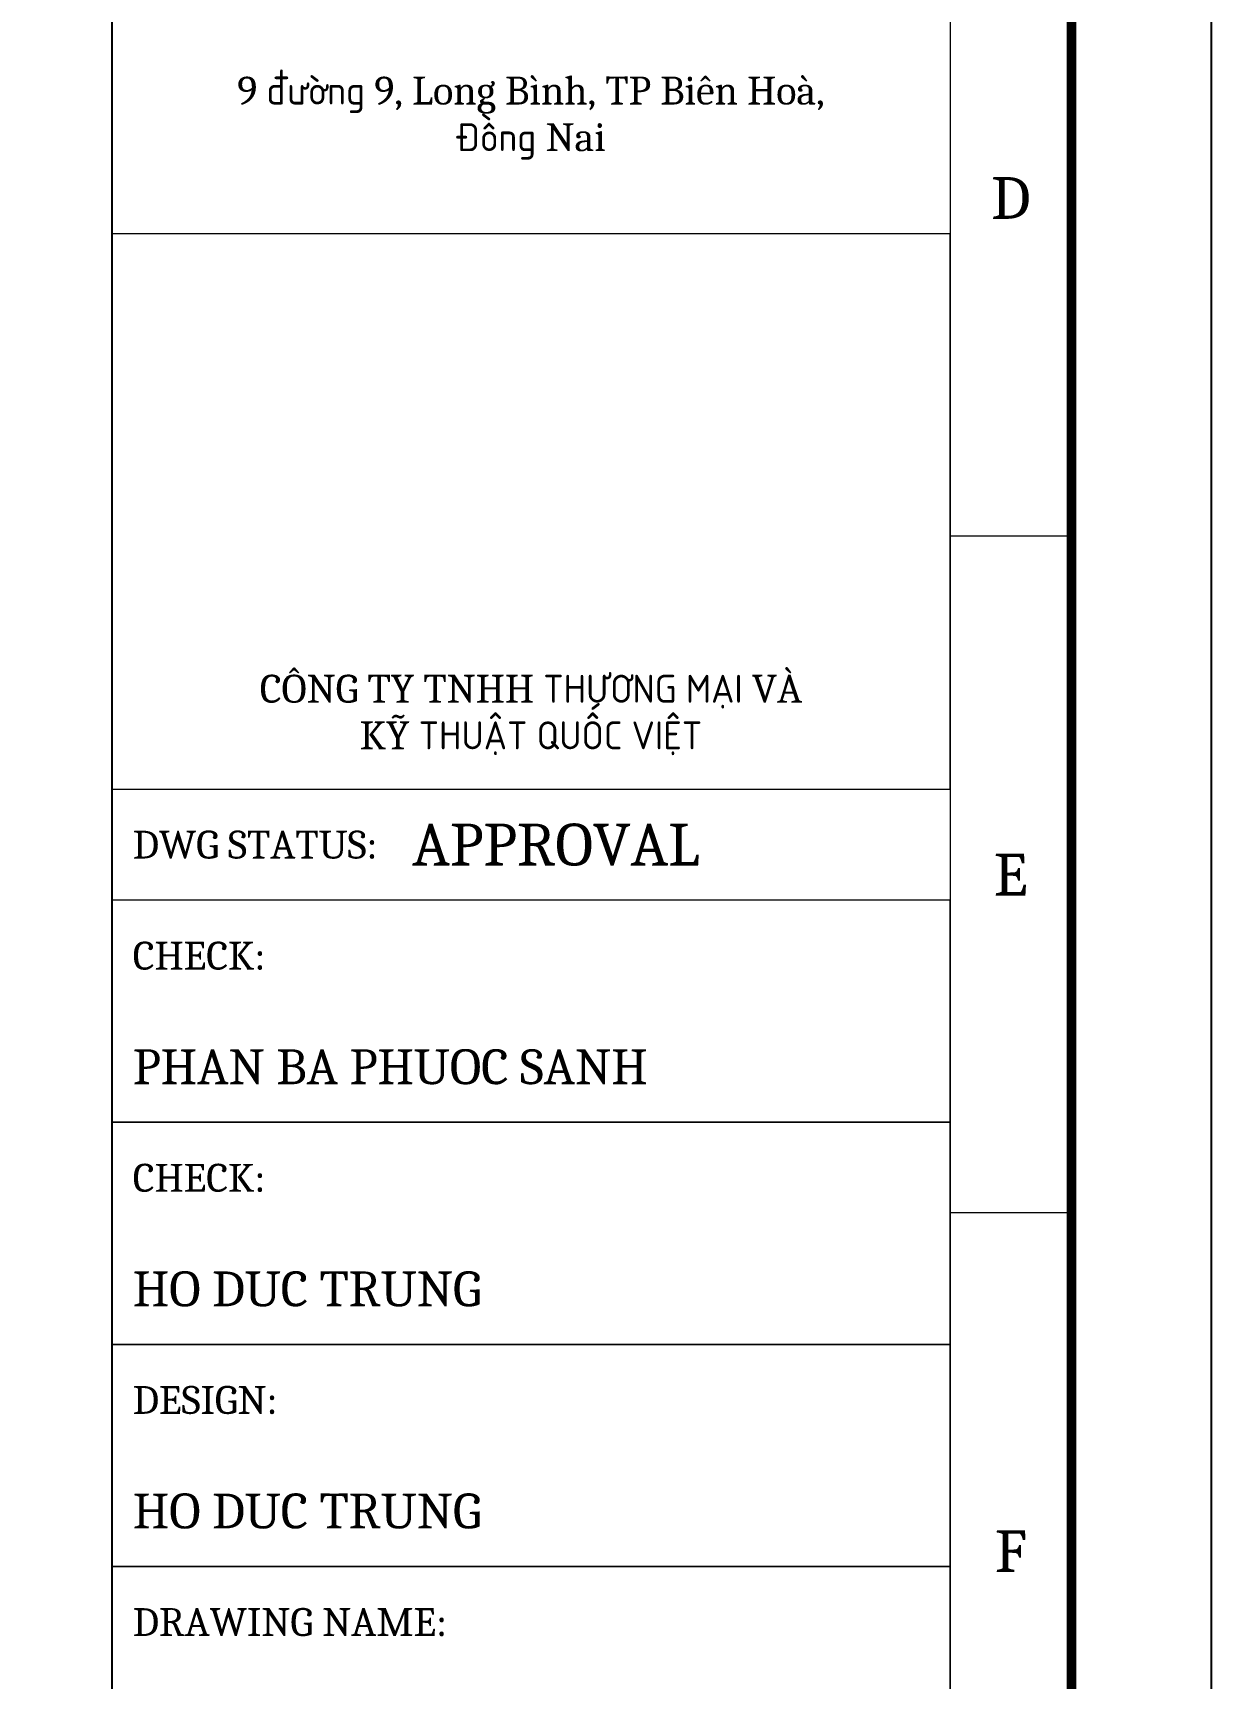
# Model space of a CAD drawing. Header units: millimetres. Extents: x -116965 to 323937, y 291661 to 566926.
# Drawn here: x -21891 to -21087, y 301549 to 302671 of the extents above; entities that cross this region are included whole.
import ezdxf
from ezdxf.enums import TextEntityAlignment as Align

# ---------------------------------------------------------------- set-up
doc = ezdxf.new("R2010")
doc.units = ezdxf.units.MM
doc.layers.get('0').update_dxf_attribs({"lineweight": 18})
doc.styles.add('hwBorder', font='Cambria.ttf')

# ---------------------------------------------------------------- blocks, each defined once
blk = doc.blocks.new('*U1980')
at = {"color": 5}
for p, q in [((285.679, 101.811), (281.339, 101.811)), ((285.679, 77.608), (281.339, 77.608))]:
    blk.add_line(p, q, dxfattribs=at)
at = {"color": 5, "const_width": 0.35}
blk.add_lwpolyline([(10, 198.621), (285.679, 198.621), (285.679, 5), (10, 5)], close=True, dxfattribs=at)
at = {"color": 5}
for points in [[(14.339, 194.282), (281.339, 194.282), (281.339, 9.339), (14.339, 9.339)], [(251.339, 121.124), (281.339, 121.124), (281.339, 112.628), (251.339, 112.628)], [(251.339, 92.765), (281.339, 92.765), (281.339, 112.628), (251.339, 112.628)], [(251.339, 92.765), (281.339, 92.765), (281.339, 88.792), (251.339, 88.792)], [(251.339, 80.847), (281.339, 80.847), (281.339, 88.792), (251.339, 88.792)], [(251.339, 72.902), (281.339, 72.902), (281.339, 80.847), (251.339, 80.847)], [(251.339, 64.956), (281.339, 64.956), (281.339, 72.902), (251.339, 72.902)], [(251.339, 57.011), (281.339, 57.011), (281.339, 64.956), (251.339, 64.956)]]:
    blk.add_lwpolyline(points, close=True, dxfattribs=at)
at = {"layer": 'Defpoints', "color": 4}
blk.add_lwpolyline([(0, 203.621), (290.679, 203.621), (290.679, 0), (0, 0)], close=True, dxfattribs=at)
at = {"color": 253, "style": 'hwBorder'}
for s, p in [('D', (283.509, 113.912)), ('E', (283.509, 89.709)), ('F', (283.509, 65.507))]:
    blk.add_text(s, height=1.5, dxfattribs=at).set_placement(p, align=Align.MIDDLE_CENTER)
for s, height, p in [('DWG STATUS:', 1, (252.089, 90.779)), ('CHECK:', 1, (252.089, 86.806)), ('PHAN BA PHUOC SANH', 1.25, (252.089, 82.833)), ('CHECK:', 1, (252.089, 78.861)), ('HO DUC TRUNG', 1.25, (252.089, 74.888)), ('DESIGN:', 1, (252.089, 70.915)), ('HO DUC TRUNG', 1.25, (252.089, 66.943)), ('DRAWING NAME:', 1, (252.089, 62.97))]:
    blk.add_text(s, height=height, dxfattribs=at).set_placement(p, align=Align.MIDDLE_LEFT)
at = {"color": 6, "style": 'hwBorder'}
blk.add_text('APPROVAL', height=1.5, dxfattribs=at).set_placement((262.089, 90.779), align=Align.MIDDLE_LEFT)
at = {"color": 253, "insert": (266.339, 116.768), "char_height": 1, "width": 30, "attachment_point": 5, "style": 'hwBorder'}
blk.add_mtext('9 đường 9, Long Bình, TP Biên Hoà,\\PĐồng Nai', dxfattribs=at)
at = {"color": 253, "insert": (266.339, 95.416), "char_height": 1, "attachment_point": 5, "style": 'hwBorder'}
blk.add_mtext_dynamic_manual_height_columns('CÔNG TY TNHH THƯƠNG MẠI VÀ KỸ THUẬT QUỐC VIỆT', width=20.92633, gutter_width=12.5, heights=[0], dxfattribs=at)
at = {"color": 6, "style": 'hwBorder', "flags": 8}
for tag, p in [("DWG'SNAME", (266.339, 58.998)), ("DWG'SCODE2", (266.339, 51.052))]:
    blk.add_attdef(tag, text='', height=1.5, dxfattribs=at).set_placement(p, align=Align.MIDDLE_CENTER)
at = {"color": 253, "style": 'hwBorder', "flags": 8}
for tag, p in [('REV_0', (253.339, 43.788)), ('REV_MODIFY0', (264.339, 44.1)), ('REV_DATE0', (277.339, 44.1)), ('REV_MODIFY1', (264.339, 40.789)), ('REV_DATE1', (277.339, 40.789)), ('REV_1', (253.339, 40.477)), ('REV_2', (253.339, 37.166)), ('REV_MODIFY2', (264.339, 37.479)), ('REV_DATE2', (277.339, 37.479)), ('REV_3', (253.339, 33.856)), ('REV_MODIFY3', (264.339, 34.169)), ('REV_DATE3', (277.339, 34.169)), ('REV_MODIFY4', (264.339, 30.858)), ('REV_DATE4', (277.339, 30.858)), ('REV_4', (253.339, 30.545))]:
    blk.add_attdef(tag, text='', height=1, dxfattribs=at).set_placement(p, align=Align.MIDDLE_CENTER)
at = {"color": 6, "style": 'hwBorder', "flags": 8}
for tag, p in [('TOLERANCE', (261.539, 27.216)), ('PAGE', (259.339, 15.298))]:
    blk.add_attdef(tag, text='', height=1.5, dxfattribs=at).set_placement(p, align=Align.MIDDLE_LEFT)

msp = doc.modelspace()

# ---------------------------------------------------------------- linework, layer by layer
at = {"lineweight": -3, "ltscale": 5}
msp.add_lwpolyline([(-24062.910844, 304090.174935), (-21836.95678, 304090.174935), (-21836.95678, 300564.787715), (-24062.910844, 300564.787715)], close=True, dxfattribs=at)

# ---------------------------------------------------------------- block references
at = {"ltscale": 5, "xscale": 19.06208696931636, "yscale": 19.06208696931636, "zscale": 19.06208696931636}
msp.add_blockref('*U1980', (-26628.011571, 300386.757971), dxfattribs=at)

doc.saveas('drawing.dxf')
